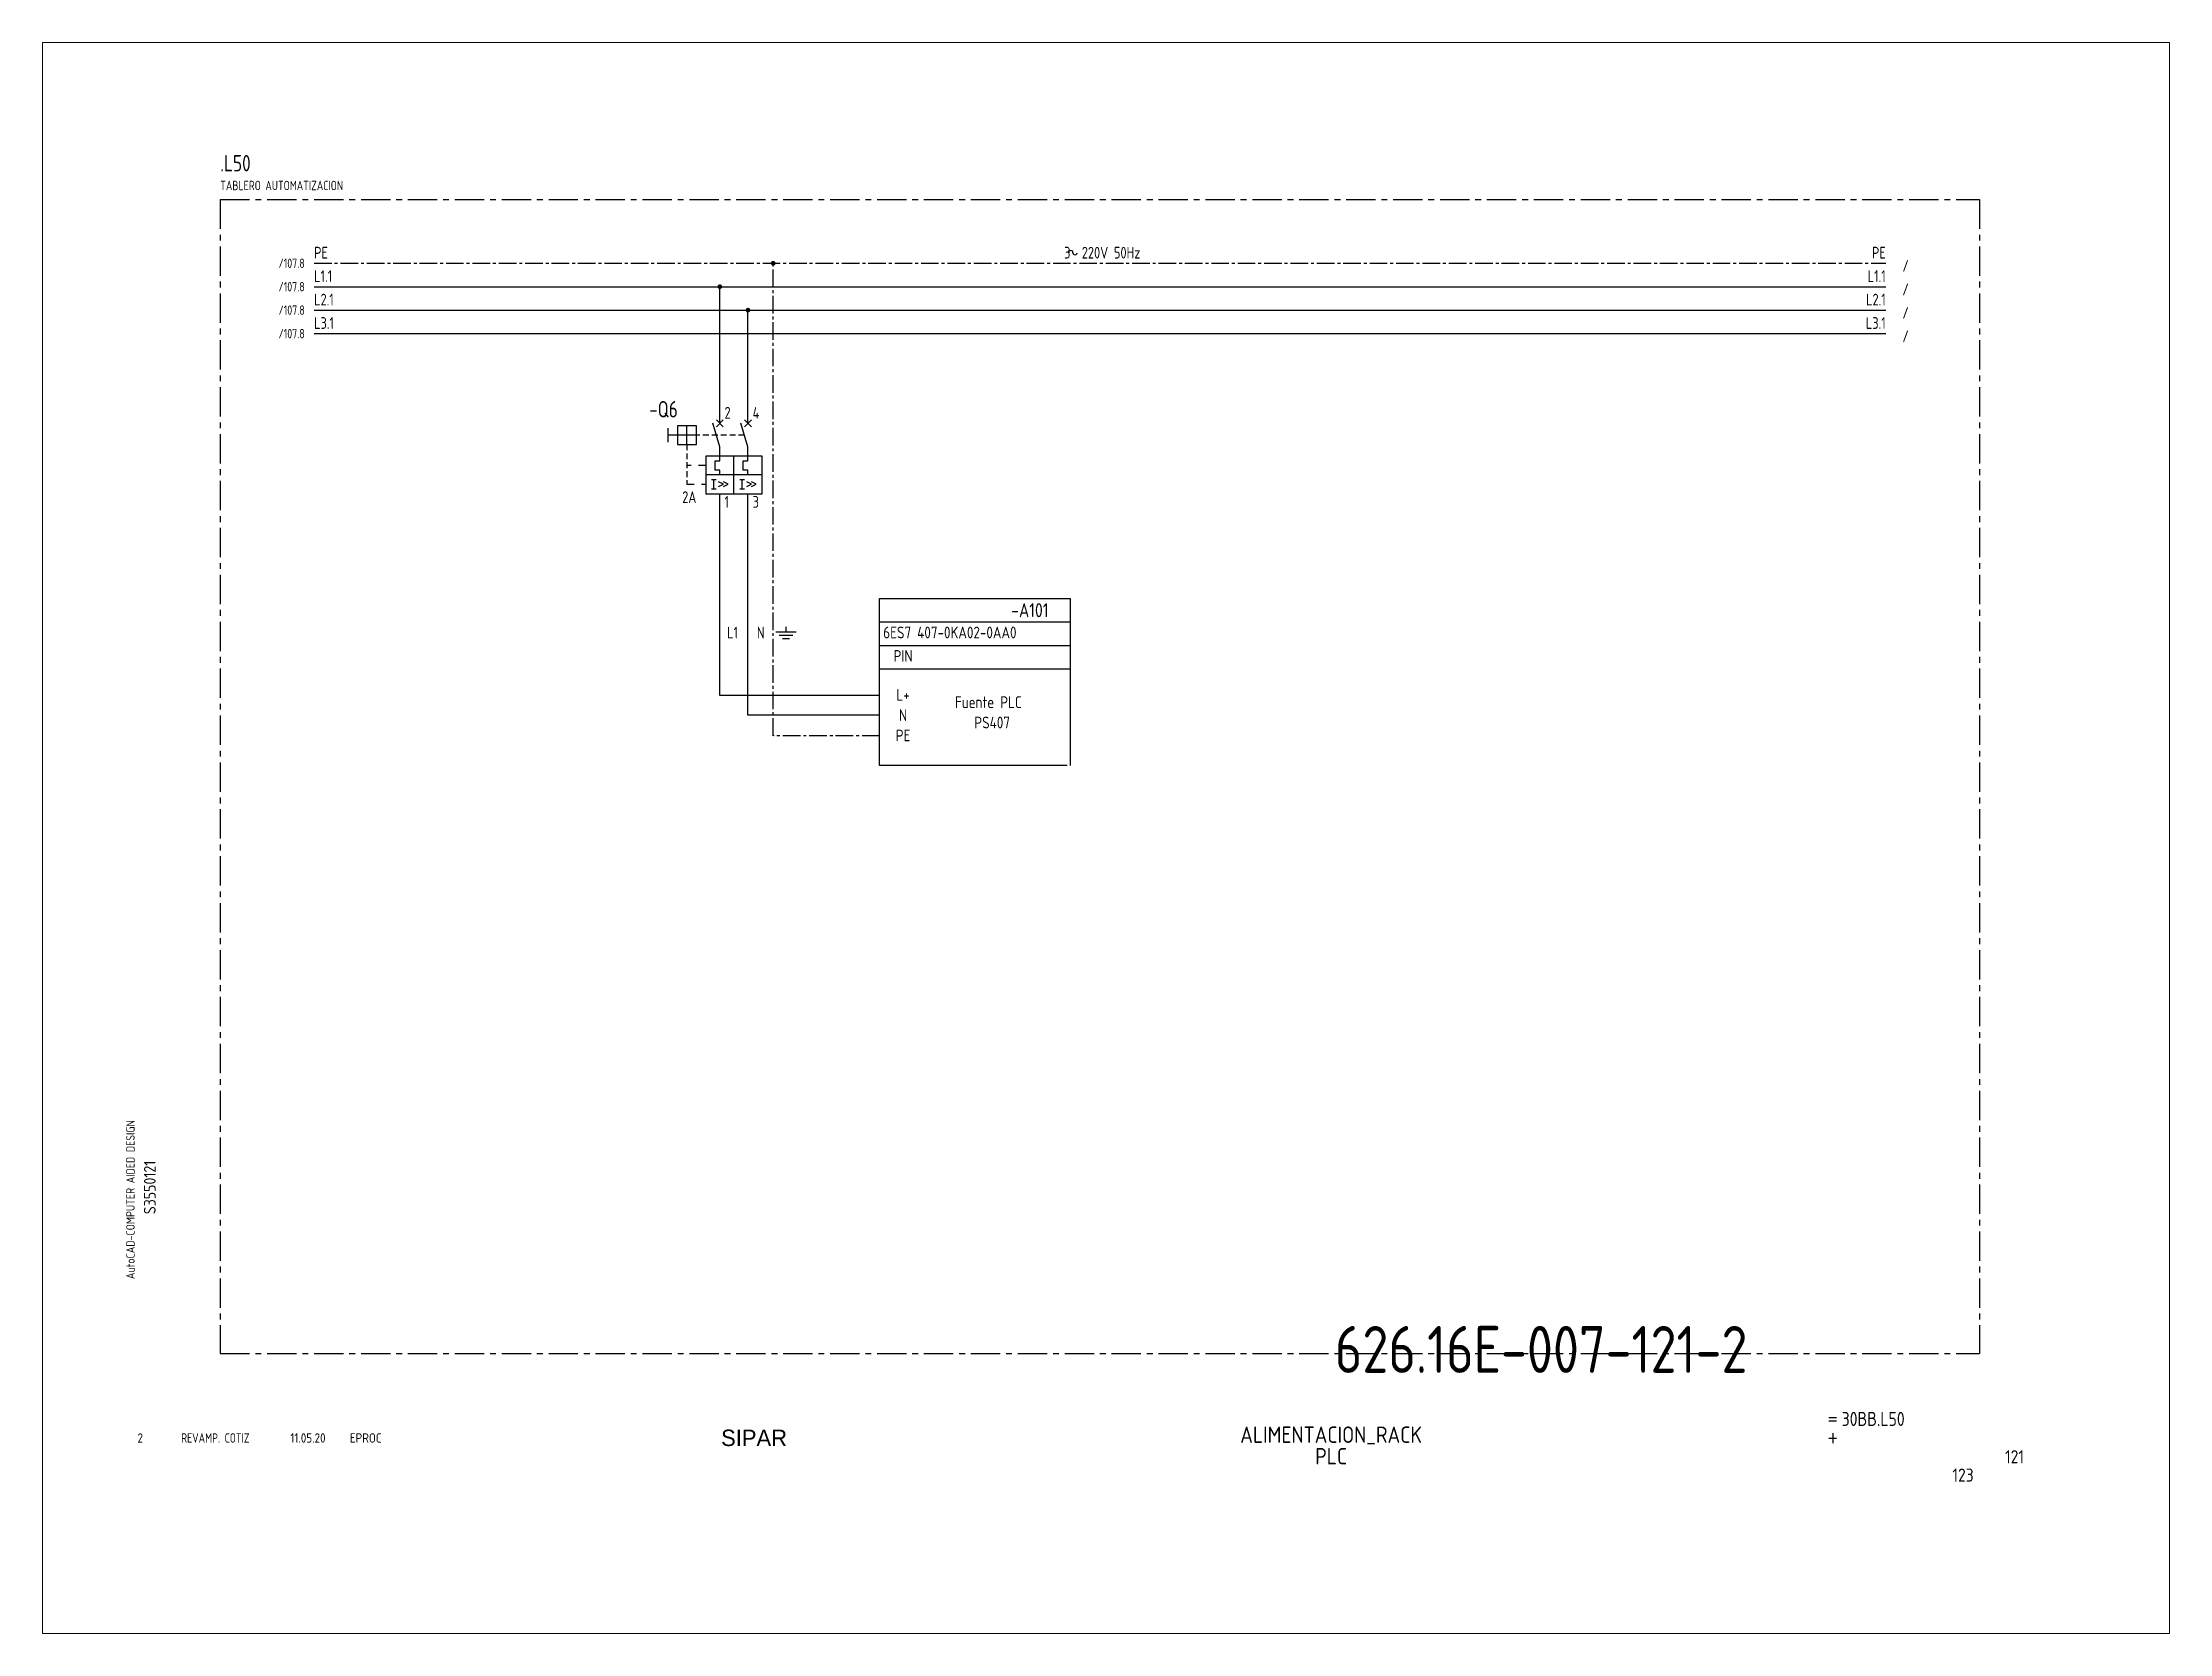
# Paper-space layout 'Presentación1' of a CAD drawing. Extents: x -8 to 445, y -27 to 312.
# The model-space entities are those that its viewports show. They can reach past a viewport. Long polylines and large blocks are cut down to what shows.
import ezdxf
from ezdxf.enums import TextEntityAlignment as Align

# ---------------------------------------------------------------- set-up
doc = ezdxf.new("R2010")
doc.units = 0
doc.header["$LTSCALE"] = 5
doc.header["$MEASUREMENT"] = 0
for name, pattern in [('CENTER', [2, 1.25, -0.25, 0.25, -0.25]), ('CENTER2', [1.125, 0.75, -0.125, 0.125, -0.125]), ('DASHED', [0.75, 0.5, -0.25]), ('HIDDEN', [0.38, 0.25, -0.13]), ('HIDDEN1', [0.62, 0.31, -0.31])]:
    doc.linetypes.add(name, pattern=pattern)
doc.layers.get('0').update_dxf_attribs({"linetype": 'CONTINUOUS'})
doc.layers.add('CART', color=7, linetype='CONTINUOUS')
doc.styles.add('DIN', font='DIN.shx', dxfattribs={"width": 0.85})
doc.styles.add('ISO', font='DIN', dxfattribs={"width": 0.8})
doc.styles.add('N', font='ROMANS', dxfattribs={"width": 0.85, "height": 3})
doc.styles.add('SIMPLEX', font='SIMPLEX', dxfattribs={"width": 0.85})
doc.styles.add('X', font='UNIV.SHX', dxfattribs={"height": 3.5})

# ---------------------------------------------------------------- blocks, each defined once
blk = doc.blocks.new('BOX')
at = {"color": 3, "style": 'ISO', "width": 0.8}
blk.add_attdef('BOX', (0, 6), '', height=3.5, dxfattribs=at)
at = {"color": 7, "style": 'ISO', "width": 0.8}
blk.add_attdef('DESC', (0, 2), '', height=2, dxfattribs=at)
blk = doc.blocks.new('B5-3')
at = {"linetype": 'Continuous', "const_width": 0.5}
blk.add_lwpolyline([(-0.25, 0, 1), (0.25, 0, 1)], format="xyb", close=True, dxfattribs=at)
blk = doc.blocks.new('B')
for centre, start, end in [((0.3, 0.275), 356.82017, 183.17983), ((1.2, 0.225), 176.82017, 3.17983)]:
    blk.add_arc(centre, 0.451, start, end)
blk = doc.blocks.new('NOTA')
at = {"color": 5, "linetype": 'Continuous'}
blk.add_line((0, 0), (0, 0), dxfattribs=at)
at = {"color": 3, "style": 'DIN', "width": 0.8}
blk.add_attdef('NOME', text='', height=3.5, dxfattribs=at).set_placement((0, 0), align=Align.MIDDLE)
at = {"color": 7, "style": 'SIMPLEX', "flags": 9}
for tag, p in [('TIPO', (-2.04, -5.14)), ('QUADRO', (-2.04, -7.64))]:
    blk.add_attdef(tag, p, '', height=1, dxfattribs=at)
blk = doc.blocks.new('CROCE')
at = {"color": 7, "linetype": 'DASHED'}
for p, q in [((-0.73, 0.73), (0.73, -0.73)), ((0.73, 0.73), (-0.73, -0.73))]:
    blk.add_line(p, q, dxfattribs=at)

msp = doc.modelspace()

# ---------------------------------------------------------------- linework, layer by layer
at = {"color": 3, "linetype": 'CENTER'}
for p, q in [((609.49, 279), (984.49, 279)), ((609.49, 279), (609.49, 33)), ((984.49, 279), (984.49, 33)), ((609.49, 33), (984.49, 33))]:
    msp.add_line(p, q, dxfattribs=at)
at = {"linetype": 'CENTER2'}
for p, q in [((629.49, 265.42), (964.49, 265.42)), ((727.35, 164.7), (727.35, 265.42)), ((750.03, 164.7), (727.51, 164.7))]:
    msp.add_line(p, q, dxfattribs=at)
for p, q in [((629.49, 260.42), (964.49, 260.42)), ((715.97, 231.29), (715.97, 260.42)), ((629.49, 255.42), (964.49, 255.42)), ((721.97, 231.29), (721.97, 255.42)), ((629.49, 250.42), (964.49, 250.42)), ((715.97, 226.29), (714.47, 231.29)), ((721.97, 226.29), (720.47, 231.29)), ((704.97, 227.29), (704.97, 230.29)), ((710.97, 228.79), (704.97, 228.79)), ((710.97, 230.79), (706.97, 230.79)), ((706.97, 230.79), (706.97, 226.79)), ((706.97, 226.79), (710.97, 226.79)), ((708.97, 226.79), (708.97, 230.79)), ((710.97, 226.79), (710.97, 230.79)), ((724.97, 224.29), (712.97, 224.29)), ((712.97, 224.29), (712.97, 216.29)), ((714.97, 223.29), (715.97, 223.29)), ((714.97, 221.29), (714.97, 223.29)), ((715.97, 224.29), (715.97, 226.29)), ((715.97, 223.29), (715.97, 226.29)), ((718.97, 216.29), (718.97, 224.29)), ((720.97, 221.29), (720.97, 223.29)), ((720.97, 223.29), (721.97, 223.29)), ((721.97, 224.29), (721.97, 226.29)), ((721.97, 223.29), (721.97, 226.29)), ((724.97, 216.29), (724.97, 224.29)), ((724.97, 220.29), (712.97, 220.29)), ((714.22, 219.29), (715.22, 219.29)), ((714.72, 217.29), (714.72, 219.29)), ((715.97, 221.29), (714.97, 221.29)), ((716.72, 218.29), (715.72, 218.79)), ((715.72, 217.79), (716.72, 218.29)), ((715.97, 220.29), (715.97, 221.29)), ((717.72, 218.29), (716.72, 218.79)), ((716.72, 217.79), (717.72, 218.29)), ((720.22, 219.29), (721.22, 219.29)), ((720.72, 217.29), (720.72, 219.29)), ((721.97, 221.29), (720.97, 221.29)), ((722.72, 218.29), (721.72, 218.79)), ((721.72, 217.79), (722.72, 218.29)), ((721.97, 220.29), (721.97, 221.29)), ((723.72, 218.29), (722.72, 218.79)), ((722.72, 217.79), (723.72, 218.29)), ((712.97, 216.29), (724.97, 216.29)), ((714.22, 217.29), (715.22, 217.29)), ((715.97, 173.24), (715.97, 216.29)), ((720.22, 217.29), (721.22, 217.29)), ((721.97, 169.05), (721.97, 216.29)), ((732.23, 186.76), (727.91, 186.76)), ((731.51, 186.04), (728.63, 186.04)), ((730.07, 187.92), (730.07, 186.76)), ((730.79, 185.32), (729.35, 185.32))]:
    msp.add_line(p, q)
at = {"linetype": 'HIDDEN'}
for p, q in [((708.97, 226.79), (708.97, 218.29)), ((721.22, 228.79), (710.97, 228.79))]:
    msp.add_line(p, q, dxfattribs=at)
at = {"linetype": 'HIDDEN1'}
for p, q in [((712.97, 222.29), (708.97, 222.29)), ((708.97, 218.29), (712.97, 218.29))]:
    msp.add_line(p, q, dxfattribs=at)
at = {"color": 3}
for p, q in [((750.03, 193.95), (790.68, 193.95)), ((750.03, 158.36), (750.03, 193.95)), ((790.68, 193.95), (790.68, 158.36)), ((750.03, 188.95), (790.68, 188.95)), ((750.03, 183.95), (790.68, 183.95)), ((750.03, 178.95), (790.68, 178.95)), ((790.03, 158.36), (750.03, 158.36))]:
    msp.add_line(p, q, dxfattribs=at)
at = {"linetype": 'Continuous'}
for p, q in [((750.03, 173.24), (715.97, 173.24)), ((750.03, 169.05), (721.97, 169.05))]:
    msp.add_line(p, q, dxfattribs=at)

# ---------------------------------------------------------------- block references
for name, p, values in [('BOX', (609.49, 279), {'BOX': '.L50', 'DESC': 'TABLERO AUTOMATIZACION'}), ('NOTA', (703.97, 234.29), {'NOME': '-Q6'})]:
    msp.add_blockref(name, p).add_auto_attribs(values)
for name, p in [('B', (790.49, 267.42)), ('B5-3', (715.97, 260.42)), ('B5-3', (721.97, 255.42))]:
    msp.add_blockref(name, p)
at = {"xscale": -1}
msp.add_blockref('B5-3', (727.35, 265.42), dxfattribs=at)
at = {"linetype": 'Continuous'}
for p in [(715.97, 231.29), (721.97, 231.29)]:
    msp.add_blockref('CROCE', p, dxfattribs=at)

# ---------------------------------------------------------------- texts
for s, style, width, p in [('PE', 'DIN', 0.8, (629.49, 266.42)), ('L1.1', 'DIN', 0.8, (629.49, 261.42)), ('L2.1', 'DIN', 0.8, (629.49, 256.42)), ('L3.1', 'DIN', 0.8, (629.49, 251.42)), ('2', 'ISO', 0.8, (716.97, 232.29)), ('4', 'ISO', 0.8, (722.97, 232.29)), ('1', 'ISO', 0.8, (716.97, 213.29)), ('3', 'ISO', 0.8, (722.97, 213.29)), ('6ES7 407-0KA02-0AA0', 'DIN', 0.85, (750.81, 185.45)), ('Fuente PLC', 'DIN', 0.85, (766.09, 170.59)), ('PS407', 'DIN', 0.85, (770.22, 166.25))]:
    msp.add_text(s, height=2.5, dxfattribs=dict(style=style, width=width)).set_placement(p)
at = {"style": 'DIN'}
for s, width, p in [('3  220V 50Hz', 0.8, (797.49, 266.42)), ('L1', 0.8, (718.69, 185.42)), ('N', 0.8, (724.69, 185.42)), ('PIN', 0.85, (755.03, 180.45)), ('L+', 0.85, (755.03, 172.16)), ('N', 0.85, (755.03, 167.83)), ('PE', 0.85, (755.03, 163.5))]:
    msp.add_text(s, height=2.5, dxfattribs=dict(at, width=width)).set_placement(p, align=Align.CENTER)
at = {"width": 0.8}
for s, height, style, p in [('PE', 2.5, 'DIN', (964.49, 266.42)), ('/107.8', 2, 'DIN', (627.49, 264.42)), ('L1.1', 2.5, 'DIN', (964.49, 261.42)), ('/', 2.5, 'DIN', (969.4, 263.58)), ('/107.8', 2, 'DIN', (627.49, 259.42)), ('L2.1', 2.5, 'DIN', (964.49, 256.42)), ('/', 2.5, 'DIN', (969.4, 258.58)), ('/107.8', 2, 'DIN', (627.49, 254.42)), ('L3.1', 2.5, 'DIN', (964.49, 251.42)), ('/', 2.5, 'DIN', (969.4, 253.58)), ('/107.8', 2, 'DIN', (627.49, 249.42)), ('/', 2.5, 'DIN', (969.4, 248.58)), ('2A', 2.5, 'ISO', (710.97, 214.29))]:
    msp.add_text(s, height=height, dxfattribs=dict(at, style=style)).set_placement(p, align=Align.RIGHT)
at = {"color": 3, "style": 'DIN', "width": 0.85}
msp.add_text('-A101', height=3, dxfattribs=at).set_placement((786.03, 189.95), align=Align.RIGHT)
at = {"color": 3, "style": 'DIN'}
for s, width, p in [('2', 0.9, (591.84, 13.97)), ('REVAMP. COTIZ', 0.8, (601.15, 13.97)), ('11.05.20', 0.9, (624.43, 13.97)), ('EPROC', 0.9, (637.11, 13.97))]:
    msp.add_text(s, height=2, dxfattribs=dict(at, width=width)).set_placement(p)
at = {"color": 2, "insert": (847.06, 38.85), "char_height": 10, "width": 111.0411, "attachment_point": 1, "style": 'DIN'}
msp.add_mtext('626.16E-007-121-2', dxfattribs=at)
at = {"layer": 'CART', "color": 1, "style": 'DIN', "width": 0.9}
msp.add_text('AutoCAD-COMPUTER AIDED DESIGN', height=1.8, rotation=90, dxfattribs=at).set_placement((591.24, 48.84))
at = {"layer": 'CART', "color": 3, "style": 'N', "width": 0.85}
for s, p in [('=', (952.01, 17.91)), ('+', (952.01, 13.87))]:
    msp.add_text(s, height=2.5, dxfattribs=at).set_placement(p)
at = {"layer": 'CART', "color": 3, "style": 'DIN', "width": 0.9, "flags": 1}
msp.add_attdef('S3550121', text='', height=2.5, rotation=90, dxfattribs=at).set_placement((595.72, 68.38), align=Align.CENTER)
at = {"layer": 'CART', "color": 3, "style": 'DIN', "width": 0.85}
msp.add_attdef('30BB.L50', text='', height=3, dxfattribs=at).set_placement((955.1, 16.63), align=Align.BOTTOM_LEFT)
at = {"layer": 'CART', "color": 6, "style": 'X', "flags": 1}
msp.add_attdef('SIPAR', text='', height=3.5, dxfattribs=at).set_placement((723.27, 15), align=Align.MIDDLE)
at = {"layer": 'CART', "color": 2, "style": 'DIN', "width": 0.9, "flags": 1}
for tag, text, p in [('ALIMENTACION_RACK', 'PLC', (846.27, 15.51)), ('PLC', '', (846.27, 11.09))]:
    msp.add_attdef(tag, text=text, height=3.5, dxfattribs=at).set_placement(p, align=Align.MIDDLE)
msp.add_attdef('121', text='', height=2.8, dxfattribs=at).set_placement((993.97, 9.56), align=Align.RIGHT)
at = {"layer": 'CART', "color": 7, "style": 'DIN', "width": 0.9, "flags": 1}
msp.add_attdef('123', (978.7, 5.65), '', height=2.8, dxfattribs=at)

psp = doc.layouts.new('Presentación1')

# ---------------------------------------------------------------- viewports
at = {"layer": '0', "linetype": 'Continuous'}
psp.add_viewport(center=(218.51, 142.86), size=(453.36, 339.1849), view_center_point=(798.29, 142.88), view_height=339.1854, dxfattribs=at)

doc.saveas('drawing.dxf')
